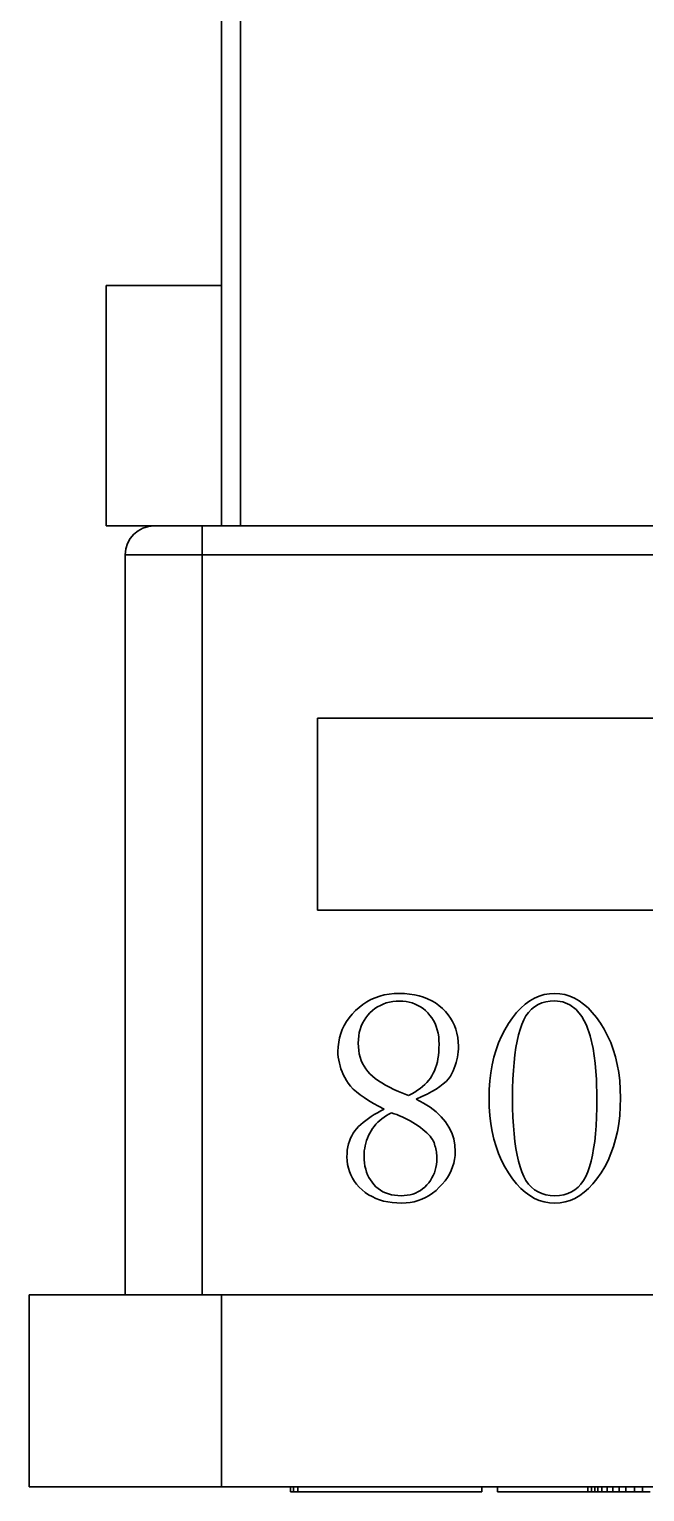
# Model space of a CAD drawing. Header units: millimetres. Extents: x -70 to 70, y -99 to 99.
# Drawn here: x 8.18 to 14.59, y 51.18 to 66.4 of the extents above; entities that cross this region are included whole.
import ezdxf

# ---------------------------------------------------------------- set-up
doc = ezdxf.new("R2010")
doc.units = ezdxf.units.MM
doc.layers.add('粗实线层', color=7, linetype='Continuous', lineweight=35)

msp = doc.modelspace()

# ---------------------------------------------------------------- linework, layer by layer
at = {"layer": '粗实线层', "color": 7, "lineweight": 35, "ltscale": 0.3575}
for p, q in [((10.181, 63.729), (10.181, 78.029)), ((10.381, 61.229), (10.381, 78.029)), ((10.181, 63.729), (8.981, 63.729)), ((10.181, 63.729), (8.981, 63.729)), ((8.981, 61.229), (8.981, 63.729)), ((10.181, 61.229), (10.181, 63.729)), ((10.181, 61.229), (8.981, 61.229)), ((9.981, 61.229), (9.481, 61.229)), ((25.381, 61.229), (9.981, 61.229)), ((9.981, 60.929), (9.981, 61.229)), ((9.181, 53.229), (9.181, 60.929)), ((9.981, 60.929), (9.181, 60.929)), ((25.381, 60.929), (9.981, 60.929)), ((9.981, 53.229), (9.981, 60.929)), ((11.181, 57.229), (11.181, 59.229)), ((11.181, 59.229), (24.181, 59.229)), ((24.181, 57.229), (11.181, 57.229)), ((11.737, 56.3), (11.781, 56.32)), ((11.781, 56.32), (11.828, 56.336)), ((11.828, 56.336), (11.876, 56.348)), ((11.876, 56.348), (11.925, 56.357)), ((11.925, 56.357), (11.977, 56.363)), ((11.977, 56.363), (12.031, 56.365)), ((12.031, 56.365), (12.086, 56.363)), ((12.086, 56.363), (12.139, 56.358)), ((12.139, 56.358), (12.189, 56.351)), ((12.189, 56.351), (12.238, 56.34)), ((12.238, 56.34), (12.284, 56.326)), ((12.284, 56.326), (12.327, 56.308)), ((12.327, 56.308), (12.369, 56.288)), ((13.39, 56.286), (13.439, 56.314)), ((13.439, 56.314), (13.489, 56.336)), ((13.489, 56.336), (13.541, 56.352)), ((13.541, 56.352), (13.595, 56.361)), ((13.595, 56.361), (13.65, 56.365)), ((13.65, 56.365), (13.703, 56.361)), ((13.703, 56.361), (13.754, 56.352)), ((13.754, 56.352), (13.805, 56.337)), ((13.805, 56.337), (13.855, 56.315)), ((13.855, 56.315), (13.903, 56.287)), ((11.542, 56.149), (11.576, 56.185)), ((11.576, 56.185), (11.614, 56.219)), ((11.614, 56.219), (11.653, 56.25)), ((11.653, 56.25), (11.694, 56.277)), ((11.694, 56.277), (11.737, 56.3)), ((11.727, 56.162), (11.704, 56.137)), ((11.752, 56.185), (11.727, 56.162)), ((11.779, 56.206), (11.752, 56.185)), ((11.806, 56.224), (11.779, 56.206)), ((11.835, 56.24), (11.806, 56.224)), ((11.865, 56.254), (11.835, 56.24)), ((11.896, 56.265), (11.865, 56.254)), ((11.929, 56.273), (11.896, 56.265)), ((11.963, 56.279), (11.929, 56.273)), ((11.998, 56.283), (11.963, 56.279)), ((12.034, 56.284), (11.998, 56.283)), ((12.069, 56.283), (12.034, 56.284)), ((12.103, 56.279), (12.069, 56.283)), ((12.135, 56.273), (12.103, 56.279)), ((12.166, 56.265), (12.135, 56.273)), ((12.196, 56.254), (12.166, 56.265)), ((12.225, 56.24), (12.196, 56.254)), ((12.253, 56.224), (12.225, 56.24)), ((12.28, 56.206), (12.253, 56.224)), ((12.305, 56.185), (12.28, 56.206)), ((12.329, 56.162), (12.305, 56.185)), ((12.351, 56.136), (12.329, 56.162)), ((12.369, 56.288), (12.408, 56.265)), ((12.408, 56.265), (12.445, 56.238)), ((12.445, 56.238), (12.48, 56.209)), ((12.48, 56.209), (12.512, 56.177)), ((12.512, 56.177), (12.54, 56.143)), ((13.21, 56.111), (13.253, 56.164)), ((13.253, 56.164), (13.297, 56.211)), ((13.297, 56.211), (13.343, 56.252)), ((13.343, 56.252), (13.39, 56.286)), ((13.377, 56.167), (13.35, 56.13)), ((13.407, 56.199), (13.377, 56.167)), ((13.44, 56.226), (13.407, 56.199)), ((13.476, 56.248), (13.44, 56.226)), ((13.515, 56.265), (13.476, 56.248)), ((13.557, 56.278), (13.515, 56.265)), ((13.602, 56.285), (13.557, 56.278)), ((13.65, 56.287), (13.602, 56.285)), ((13.733, 56.277), (13.65, 56.287)), ((13.808, 56.247), (13.733, 56.277)), ((13.874, 56.196), (13.808, 56.247)), ((13.931, 56.125), (13.874, 56.196)), ((13.903, 56.287), (13.95, 56.253)), ((13.95, 56.253), (13.996, 56.213)), ((13.996, 56.213), (14.04, 56.166)), ((14.04, 56.166), (14.083, 56.113)), ((11.439, 55.99), (11.459, 56.031)), ((11.459, 56.031), (11.483, 56.072)), ((11.483, 56.072), (11.511, 56.111)), ((11.511, 56.111), (11.542, 56.149)), ((11.635, 56.022), (11.624, 55.99)), ((11.649, 56.053), (11.635, 56.022)), ((11.665, 56.082), (11.649, 56.053)), ((11.683, 56.11), (11.665, 56.082)), ((11.704, 56.137), (11.683, 56.11)), ((12.371, 56.11), (12.351, 56.136)), ((12.389, 56.081), (12.371, 56.11)), ((12.404, 56.051), (12.389, 56.081)), ((12.417, 56.019), (12.404, 56.051)), ((12.427, 55.985), (12.417, 56.019)), ((12.54, 56.143), (12.565, 56.108)), ((12.565, 56.108), (12.587, 56.071)), ((12.587, 56.071), (12.605, 56.032)), ((12.605, 56.032), (12.621, 55.992)), ((13.13, 55.987), (13.169, 56.051)), ((13.169, 56.051), (13.21, 56.111)), ((13.306, 56.041), (13.288, 55.989)), ((13.327, 56.088), (13.306, 56.041)), ((13.35, 56.13), (13.327, 56.088)), ((13.979, 56.034), (13.931, 56.125)), ((14.019, 55.923), (13.979, 56.034)), ((14.083, 56.113), (14.126, 56.054)), ((14.126, 56.054), (14.165, 55.991)), ((11.395, 55.809), (11.401, 55.856)), ((11.401, 55.856), (11.41, 55.902)), ((11.41, 55.902), (11.423, 55.946)), ((11.423, 55.946), (11.439, 55.99)), ((11.606, 55.886), (11.605, 55.848)), ((11.605, 55.848), (11.606, 55.809)), ((11.61, 55.922), (11.606, 55.886)), ((11.616, 55.957), (11.61, 55.922)), ((11.624, 55.99), (11.616, 55.957)), ((12.436, 55.95), (12.427, 55.985)), ((12.442, 55.913), (12.436, 55.95)), ((12.445, 55.875), (12.442, 55.913)), ((12.446, 55.835), (12.445, 55.875)), ((12.621, 55.992), (12.632, 55.95)), ((12.632, 55.95), (12.641, 55.907)), ((12.641, 55.907), (12.646, 55.862)), ((12.646, 55.862), (12.647, 55.815)), ((13.039, 55.777), (13.065, 55.85)), ((13.065, 55.85), (13.096, 55.92)), ((13.096, 55.92), (13.13, 55.987)), ((13.257, 55.869), (13.245, 55.8)), ((13.272, 55.932), (13.257, 55.869)), ((13.288, 55.989), (13.272, 55.932)), ((14.049, 55.791), (14.019, 55.923)), ((14.165, 55.991), (14.2, 55.924)), ((14.2, 55.924), (14.232, 55.854)), ((14.232, 55.854), (14.259, 55.781)), ((11.394, 55.761), (11.395, 55.809)), ((11.394, 55.731), (11.394, 55.761)), ((11.397, 55.701), (11.394, 55.731)), ((11.401, 55.671), (11.397, 55.701)), ((11.606, 55.809), (11.61, 55.771)), ((11.61, 55.771), (11.616, 55.735)), ((11.616, 55.735), (11.624, 55.7)), ((11.624, 55.7), (11.635, 55.667)), ((12.434, 55.684), (12.44, 55.72)), ((12.44, 55.72), (12.443, 55.756)), ((12.443, 55.756), (12.445, 55.795)), ((12.445, 55.795), (12.446, 55.835)), ((12.637, 55.7), (12.631, 55.672)), ((12.641, 55.729), (12.637, 55.7)), ((12.645, 55.757), (12.641, 55.729)), ((12.647, 55.786), (12.645, 55.757)), ((12.647, 55.815), (12.647, 55.786)), ((12.998, 55.621), (13.016, 55.7)), ((13.016, 55.7), (13.039, 55.777)), ((13.234, 55.726), (13.226, 55.647)), ((13.245, 55.8), (13.234, 55.726)), ((14.071, 55.64), (14.049, 55.791)), ((14.259, 55.781), (14.282, 55.705)), ((14.282, 55.705), (14.3, 55.625)), ((11.408, 55.64), (11.401, 55.671)), ((11.415, 55.61), (11.408, 55.64)), ((11.425, 55.58), (11.415, 55.61)), ((11.436, 55.55), (11.425, 55.58)), ((11.449, 55.52), (11.436, 55.55)), ((11.635, 55.667), (11.649, 55.636)), ((11.649, 55.636), (11.665, 55.606)), ((11.665, 55.606), (11.683, 55.578)), ((11.683, 55.578), (11.704, 55.551)), ((11.704, 55.551), (11.727, 55.527)), ((12.386, 55.533), (12.399, 55.56)), ((12.399, 55.56), (12.41, 55.589)), ((12.41, 55.589), (12.42, 55.619)), ((12.42, 55.619), (12.428, 55.651)), ((12.428, 55.651), (12.434, 55.684)), ((12.593, 55.559), (12.58, 55.532)), ((12.604, 55.587), (12.593, 55.559)), ((12.614, 55.615), (12.604, 55.587)), ((12.623, 55.644), (12.614, 55.615)), ((12.631, 55.672), (12.623, 55.644)), ((12.984, 55.539), (12.998, 55.621)), ((13.219, 55.562), (13.214, 55.472)), ((13.226, 55.647), (13.219, 55.562)), ((14.084, 55.467), (14.071, 55.64)), ((14.3, 55.625), (14.315, 55.542)), ((14.315, 55.542), (14.325, 55.456)), ((11.464, 55.49), (11.449, 55.52)), ((11.481, 55.459), (11.464, 55.49)), ((11.5, 55.429), (11.481, 55.459)), ((11.524, 55.399), (11.5, 55.429)), ((11.553, 55.369), (11.524, 55.399)), ((11.727, 55.527), (11.753, 55.503)), ((11.753, 55.503), (11.782, 55.479)), ((11.782, 55.479), (11.815, 55.456)), ((11.815, 55.456), (11.85, 55.433)), ((11.85, 55.433), (11.888, 55.41)), ((11.888, 55.41), (11.93, 55.388)), ((12.249, 55.375), (12.274, 55.395)), ((12.274, 55.395), (12.298, 55.416)), ((12.298, 55.416), (12.319, 55.438)), ((12.319, 55.438), (12.339, 55.461)), ((12.339, 55.461), (12.357, 55.484)), ((12.357, 55.484), (12.372, 55.508)), ((12.372, 55.508), (12.386, 55.533)), ((12.454, 55.395), (12.414, 55.369)), ((12.489, 55.422), (12.454, 55.395)), ((12.519, 55.449), (12.489, 55.422)), ((12.544, 55.476), (12.519, 55.449)), ((12.565, 55.504), (12.544, 55.476)), ((12.58, 55.532), (12.565, 55.504)), ((12.968, 55.366), (12.974, 55.454)), ((12.974, 55.454), (12.984, 55.539)), ((13.214, 55.472), (13.211, 55.376)), ((14.089, 55.275), (14.084, 55.467)), ((14.325, 55.456), (14.331, 55.367)), ((11.586, 55.339), (11.553, 55.369)), ((11.623, 55.309), (11.586, 55.339)), ((11.665, 55.28), (11.623, 55.309)), ((11.711, 55.25), (11.665, 55.28)), ((11.762, 55.22), (11.711, 55.25)), ((11.93, 55.388), (11.975, 55.366)), ((11.975, 55.366), (12.023, 55.344)), ((12.023, 55.344), (12.074, 55.323)), ((12.074, 55.323), (12.128, 55.302)), ((12.128, 55.302), (12.161, 55.319)), ((12.161, 55.319), (12.192, 55.337)), ((12.192, 55.337), (12.222, 55.356)), ((12.267, 55.291), (12.208, 55.265)), ((12.208, 55.265), (12.285, 55.223)), ((12.222, 55.356), (12.249, 55.375)), ((12.321, 55.316), (12.267, 55.291)), ((12.37, 55.343), (12.321, 55.316)), ((12.414, 55.369), (12.37, 55.343)), ((12.966, 55.275), (12.968, 55.366)), ((12.968, 55.183), (12.966, 55.275)), ((13.211, 55.376), (13.211, 55.275)), ((13.211, 55.275), (13.211, 55.174)), ((14.088, 55.174), (14.089, 55.275)), ((14.331, 55.367), (14.333, 55.275)), ((14.333, 55.275), (14.331, 55.183)), ((11.74, 55.083), (11.772, 55.103)), ((11.817, 55.191), (11.762, 55.22)), ((11.772, 55.103), (11.805, 55.123)), ((11.805, 55.123), (11.84, 55.142)), ((11.876, 55.161), (11.817, 55.191)), ((11.84, 55.142), (11.876, 55.161)), ((11.898, 55.093), (11.873, 55.077)), ((11.923, 55.108), (11.898, 55.093)), ((11.95, 55.121), (11.923, 55.108)), ((11.978, 55.112), (11.95, 55.121)), ((12.006, 55.103), (11.978, 55.112)), ((12.034, 55.092), (12.006, 55.103)), ((12.062, 55.08), (12.034, 55.092)), ((12.285, 55.223), (12.354, 55.179)), ((12.354, 55.179), (12.415, 55.131)), ((12.415, 55.131), (12.468, 55.081)), ((12.974, 55.095), (12.968, 55.183)), ((12.984, 55.009), (12.974, 55.095)), ((13.211, 55.174), (13.214, 55.078)), ((14.085, 55.078), (14.088, 55.174)), ((14.325, 55.095), (14.315, 55.009)), ((14.331, 55.183), (14.325, 55.095)), ((11.552, 54.91), (11.569, 54.934)), ((11.569, 54.934), (11.588, 54.957)), ((11.588, 54.957), (11.609, 54.979)), ((11.609, 54.979), (11.632, 55)), ((11.632, 55), (11.656, 55.022)), ((11.656, 55.022), (11.682, 55.042)), ((11.682, 55.042), (11.71, 55.063)), ((11.71, 55.063), (11.74, 55.083)), ((11.739, 54.935), (11.725, 54.91)), ((11.754, 54.959), (11.739, 54.935)), ((11.771, 54.981), (11.754, 54.959)), ((11.789, 55.003), (11.771, 54.981)), ((11.808, 55.023), (11.789, 55.003)), ((11.829, 55.043), (11.808, 55.023)), ((11.85, 55.061), (11.829, 55.043)), ((11.873, 55.077), (11.85, 55.061)), ((12.09, 55.067), (12.062, 55.08)), ((12.117, 55.053), (12.09, 55.067)), ((12.145, 55.038), (12.117, 55.053)), ((12.172, 55.022), (12.145, 55.038)), ((12.199, 55.005), (12.172, 55.022)), ((12.227, 54.987), (12.199, 55.005)), ((12.253, 54.968), (12.227, 54.987)), ((12.277, 54.95), (12.253, 54.968)), ((12.299, 54.932), (12.277, 54.95)), ((12.468, 55.081), (12.512, 55.028)), ((12.512, 55.028), (12.549, 54.972)), ((12.549, 54.972), (12.577, 54.913)), ((12.998, 54.927), (12.984, 55.009)), ((13.214, 55.078), (13.219, 54.988)), ((13.219, 54.988), (13.226, 54.903)), ((14.073, 54.903), (14.08, 54.988)), ((14.08, 54.988), (14.085, 55.078)), ((14.315, 55.009), (14.301, 54.927)), ((11.497, 54.767), (11.504, 54.799)), ((11.504, 54.799), (11.513, 54.828)), ((11.513, 54.828), (11.524, 54.857)), ((11.524, 54.857), (11.537, 54.884)), ((11.537, 54.884), (11.552, 54.91)), ((11.677, 54.78), (11.672, 54.753)), ((11.684, 54.807), (11.677, 54.78)), ((11.692, 54.833), (11.684, 54.807)), ((11.701, 54.859), (11.692, 54.833)), ((11.712, 54.885), (11.701, 54.859)), ((11.725, 54.91), (11.712, 54.885)), ((12.318, 54.914), (12.299, 54.932)), ((12.336, 54.896), (12.318, 54.914)), ((12.352, 54.879), (12.336, 54.896)), ((12.365, 54.862), (12.352, 54.879)), ((12.376, 54.845), (12.365, 54.862)), ((12.385, 54.829), (12.376, 54.845)), ((12.393, 54.812), (12.385, 54.829)), ((12.398, 54.796), (12.393, 54.812)), ((12.403, 54.78), (12.398, 54.796)), ((12.408, 54.764), (12.403, 54.78)), ((12.577, 54.913), (12.598, 54.851)), ((12.598, 54.851), (12.61, 54.786)), ((12.61, 54.786), (12.614, 54.719)), ((13.016, 54.847), (12.998, 54.927)), ((13.039, 54.771), (13.016, 54.847)), ((13.226, 54.903), (13.234, 54.823)), ((13.234, 54.823), (13.245, 54.749)), ((14.054, 54.749), (14.065, 54.823)), ((14.065, 54.823), (14.073, 54.903)), ((14.283, 54.847), (14.26, 54.771)), ((14.301, 54.927), (14.283, 54.847)), ((11.487, 54.665), (11.488, 54.7)), ((11.489, 54.624), (11.487, 54.665)), ((11.488, 54.7), (11.491, 54.735)), ((11.491, 54.735), (11.497, 54.767)), ((11.666, 54.697), (11.665, 54.668)), ((11.665, 54.668), (11.666, 54.633)), ((11.668, 54.725), (11.666, 54.697)), ((11.666, 54.633), (11.669, 54.6)), ((11.672, 54.753), (11.668, 54.725)), ((12.412, 54.748), (12.408, 54.764)), ((12.415, 54.731), (12.412, 54.748)), ((12.418, 54.715), (12.415, 54.731)), ((12.42, 54.698), (12.418, 54.715)), ((12.422, 54.682), (12.42, 54.698)), ((12.422, 54.665), (12.422, 54.682)), ((12.423, 54.648), (12.422, 54.665)), ((12.422, 54.616), (12.423, 54.648)), ((12.607, 54.637), (12.599, 54.598)), ((12.612, 54.677), (12.607, 54.637)), ((12.614, 54.719), (12.612, 54.677)), ((13.065, 54.697), (13.039, 54.771)), ((13.096, 54.627), (13.065, 54.697)), ((13.245, 54.749), (13.257, 54.681)), ((13.257, 54.681), (13.272, 54.618)), ((14.028, 54.618), (14.042, 54.681)), ((14.042, 54.681), (14.054, 54.749)), ((14.234, 54.697), (14.204, 54.627)), ((14.26, 54.771), (14.234, 54.697)), ((11.494, 54.585), (11.489, 54.624)), ((11.502, 54.547), (11.494, 54.585)), ((11.513, 54.51), (11.502, 54.547)), ((11.527, 54.475), (11.513, 54.51)), ((11.669, 54.6), (11.674, 54.567)), ((11.674, 54.567), (11.682, 54.536)), ((11.682, 54.536), (11.691, 54.506)), ((11.691, 54.506), (11.702, 54.477)), ((11.702, 54.477), (11.715, 54.45)), ((12.385, 54.47), (12.397, 54.497)), ((12.397, 54.497), (12.406, 54.525)), ((12.406, 54.525), (12.413, 54.554)), ((12.413, 54.554), (12.419, 54.585)), ((12.419, 54.585), (12.422, 54.616)), ((12.554, 54.485), (12.532, 54.449)), ((12.572, 54.522), (12.554, 54.485)), ((12.587, 54.559), (12.572, 54.522)), ((12.599, 54.598), (12.587, 54.559)), ((13.13, 54.56), (13.096, 54.627)), ((13.169, 54.496), (13.13, 54.56)), ((13.21, 54.436), (13.169, 54.496)), ((13.272, 54.618), (13.288, 54.56)), ((13.288, 54.56), (13.306, 54.507)), ((13.306, 54.507), (13.327, 54.46)), ((13.973, 54.46), (13.993, 54.507)), ((13.993, 54.507), (14.011, 54.56)), ((14.011, 54.56), (14.028, 54.618)), ((14.131, 54.496), (14.089, 54.436)), ((14.169, 54.56), (14.131, 54.496)), ((14.204, 54.627), (14.169, 54.56)), ((11.544, 54.441), (11.527, 54.475)), ((11.565, 54.409), (11.544, 54.441)), ((11.588, 54.378), (11.565, 54.409)), ((11.615, 54.348), (11.588, 54.378)), ((11.645, 54.32), (11.615, 54.348)), ((11.715, 54.45), (11.731, 54.424)), ((11.731, 54.424), (11.748, 54.399)), ((11.748, 54.399), (11.767, 54.375)), ((11.767, 54.375), (11.789, 54.353)), ((11.789, 54.353), (11.811, 54.333)), ((11.811, 54.333), (11.836, 54.316)), ((12.251, 54.314), (12.275, 54.331)), ((12.275, 54.331), (12.297, 54.35)), ((12.297, 54.35), (12.319, 54.372)), ((12.319, 54.372), (12.339, 54.395)), ((12.339, 54.395), (12.356, 54.419)), ((12.356, 54.419), (12.372, 54.444)), ((12.372, 54.444), (12.385, 54.47)), ((12.448, 54.347), (12.414, 54.315)), ((12.479, 54.38), (12.448, 54.347)), ((12.508, 54.414), (12.479, 54.38)), ((12.532, 54.449), (12.508, 54.414)), ((13.253, 54.383), (13.21, 54.436)), ((13.297, 54.336), (13.253, 54.383)), ((13.343, 54.295), (13.297, 54.336)), ((13.327, 54.46), (13.35, 54.418)), ((13.35, 54.418), (13.377, 54.381)), ((13.377, 54.381), (13.407, 54.349)), ((13.407, 54.349), (13.44, 54.321)), ((13.86, 54.321), (13.892, 54.349)), ((13.892, 54.349), (13.922, 54.381)), ((13.922, 54.381), (13.949, 54.418)), ((13.949, 54.418), (13.973, 54.46)), ((14.002, 54.336), (13.956, 54.295)), ((14.047, 54.383), (14.002, 54.336)), ((14.089, 54.436), (14.047, 54.383)), ((11.678, 54.294), (11.645, 54.32)), ((11.712, 54.27), (11.678, 54.294)), ((11.748, 54.25), (11.712, 54.27)), ((11.787, 54.232), (11.748, 54.25)), ((11.827, 54.217), (11.787, 54.232)), ((11.869, 54.204), (11.827, 54.217)), ((11.836, 54.316), (11.862, 54.301)), ((11.862, 54.301), (11.889, 54.288)), ((11.913, 54.195), (11.869, 54.204)), ((11.889, 54.288), (11.918, 54.278)), ((11.959, 54.188), (11.913, 54.195)), ((11.918, 54.278), (11.949, 54.27)), ((11.949, 54.27), (11.981, 54.264)), ((12.007, 54.184), (11.959, 54.188)), ((11.981, 54.264), (12.015, 54.261)), ((12.057, 54.182), (12.007, 54.184)), ((12.015, 54.261), (12.051, 54.259)), ((12.051, 54.259), (12.083, 54.261)), ((12.102, 54.184), (12.057, 54.182)), ((12.083, 54.261), (12.114, 54.264)), ((12.145, 54.189), (12.102, 54.184)), ((12.114, 54.264), (12.144, 54.269)), ((12.144, 54.269), (12.172, 54.277)), ((12.187, 54.197), (12.145, 54.189)), ((12.172, 54.277), (12.2, 54.287)), ((12.228, 54.209), (12.187, 54.197)), ((12.2, 54.287), (12.226, 54.3)), ((12.226, 54.3), (12.251, 54.314)), ((12.267, 54.223), (12.228, 54.209)), ((12.306, 54.241), (12.267, 54.223)), ((12.343, 54.263), (12.306, 54.241)), ((12.379, 54.287), (12.343, 54.263)), ((12.414, 54.315), (12.379, 54.287)), ((13.39, 54.261), (13.343, 54.295)), ((13.439, 54.232), (13.39, 54.261)), ((13.489, 54.21), (13.439, 54.232)), ((13.44, 54.321), (13.476, 54.299)), ((13.476, 54.299), (13.515, 54.282)), ((13.541, 54.195), (13.489, 54.21)), ((13.515, 54.282), (13.557, 54.269)), ((13.595, 54.185), (13.541, 54.195)), ((13.557, 54.269), (13.602, 54.262)), ((13.65, 54.182), (13.595, 54.185)), ((13.602, 54.262), (13.65, 54.259)), ((13.65, 54.259), (13.698, 54.262)), ((13.705, 54.185), (13.65, 54.182)), ((13.698, 54.262), (13.743, 54.269)), ((13.758, 54.195), (13.705, 54.185)), ((13.743, 54.269), (13.785, 54.282)), ((13.81, 54.21), (13.758, 54.195)), ((13.785, 54.282), (13.824, 54.299)), ((13.86, 54.232), (13.81, 54.21)), ((13.824, 54.299), (13.86, 54.321)), ((13.909, 54.261), (13.86, 54.232)), ((13.956, 54.295), (13.909, 54.261)), ((8.181, 51.229), (8.181, 53.229)), ((10.181, 53.229), (8.181, 53.229)), ((10.181, 51.229), (10.181, 53.229)), ((25.181, 53.229), (10.181, 53.229)), ((10.181, 51.229), (8.181, 51.229)), ((25.181, 51.229), (10.181, 51.229)), ((10.9, 51.229), (10.9, 51.179)), ((10.9, 51.179), (10.931, 51.179)), ((10.931, 51.229), (10.931, 51.179)), ((10.931, 51.179), (10.977, 51.179)), ((10.977, 51.229), (10.977, 51.179)), ((10.977, 51.179), (11.045, 51.179)), ((11.045, 51.179), (11.135, 51.179)), ((11.135, 51.179), (11.247, 51.179)), ((11.247, 51.179), (11.381, 51.179)), ((11.381, 51.179), (11.537, 51.179)), ((11.537, 51.179), (11.716, 51.179)), ((11.716, 51.179), (11.916, 51.179)), ((11.916, 51.179), (12.139, 51.179)), ((12.139, 51.179), (12.383, 51.179)), ((12.383, 51.179), (12.45, 51.179)), ((12.45, 51.179), (12.512, 51.179)), ((12.512, 51.179), (12.572, 51.179)), ((12.572, 51.179), (12.627, 51.179)), ((12.627, 51.179), (12.68, 51.179)), ((12.68, 51.179), (12.729, 51.179)), ((12.729, 51.179), (12.774, 51.179)), ((12.774, 51.179), (12.816, 51.179)), ((12.816, 51.179), (12.854, 51.179)), ((12.854, 51.179), (12.889, 51.179)), ((12.889, 51.229), (12.889, 51.179)), ((13.055, 51.229), (13.055, 51.179)), ((13.055, 51.179), (13.106, 51.179)), ((13.106, 51.179), (13.158, 51.179)), ((13.158, 51.179), (13.209, 51.179)), ((13.209, 51.179), (13.261, 51.179)), ((13.261, 51.179), (13.313, 51.179)), ((13.313, 51.179), (13.365, 51.179)), ((13.365, 51.179), (13.418, 51.179)), ((13.418, 51.179), (13.47, 51.179)), ((13.47, 51.179), (13.523, 51.179)), ((13.523, 51.179), (13.577, 51.179)), ((13.577, 51.179), (13.651, 51.179)), ((13.651, 51.179), (13.72, 51.179)), ((13.72, 51.179), (13.784, 51.179)), ((13.784, 51.179), (13.844, 51.179)), ((13.844, 51.179), (13.898, 51.179)), ((13.898, 51.179), (13.948, 51.179)), ((13.948, 51.179), (13.993, 51.179)), ((13.993, 51.229), (13.993, 51.179)), ((13.993, 51.179), (14.033, 51.179)), ((14.033, 51.229), (14.033, 51.179)), ((14.033, 51.179), (14.068, 51.179)), ((14.068, 51.229), (14.068, 51.179)), ((14.068, 51.179), (14.098, 51.179)), ((14.098, 51.229), (14.098, 51.179)), ((14.098, 51.179), (14.138, 51.179)), ((14.138, 51.229), (14.138, 51.179)), ((14.138, 51.179), (14.194, 51.179)), ((14.194, 51.229), (14.194, 51.179)), ((14.194, 51.179), (14.255, 51.179)), ((14.255, 51.229), (14.255, 51.179)), ((14.255, 51.179), (14.319, 51.179)), ((14.319, 51.229), (14.319, 51.179)), ((14.319, 51.179), (14.388, 51.179)), ((14.388, 51.229), (14.388, 51.179)), ((14.388, 51.179), (14.479, 51.179)), ((14.479, 51.229), (14.479, 51.179)), ((14.479, 51.179), (14.564, 51.179)), ((14.564, 51.229), (14.564, 51.179)), ((14.564, 51.179), (14.643, 51.179))]:
    msp.add_line(p, q, dxfattribs=at)
msp.add_arc((9.481, 60.929), 0.3, 90, 180, dxfattribs=at)

doc.saveas('drawing.dxf')
